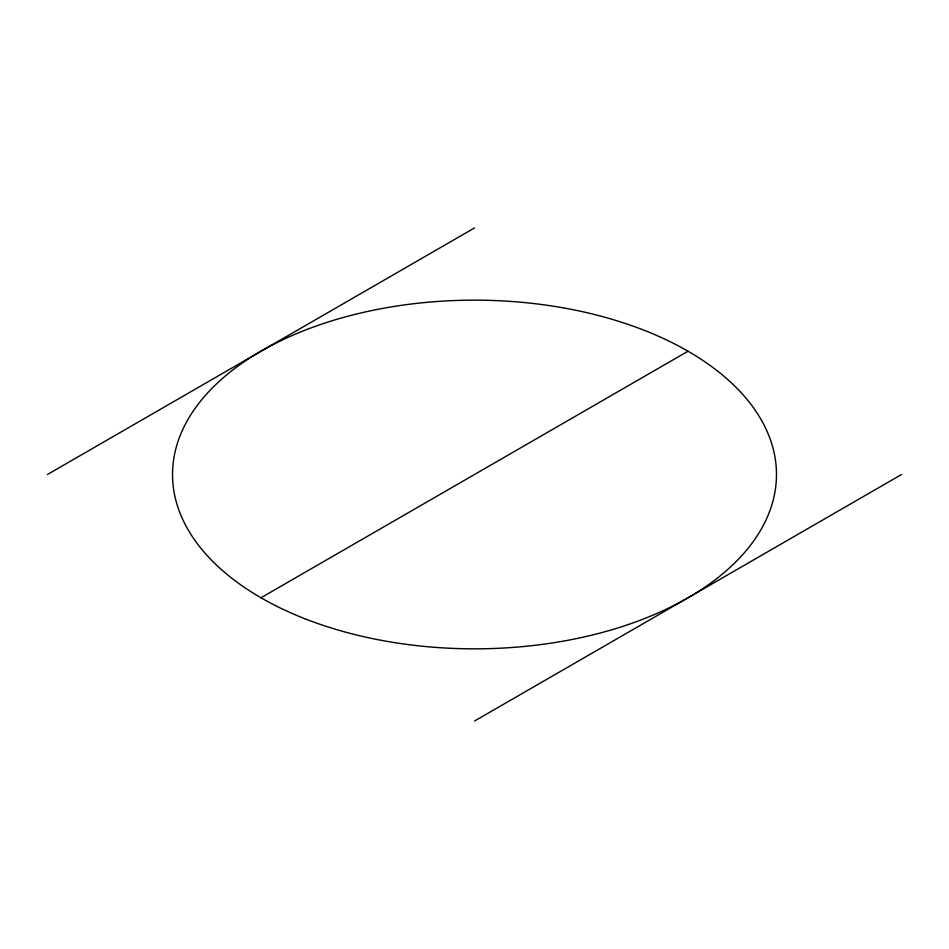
<?xml version="1.0" encoding="UTF-8"?>
<svg xmlns="http://www.w3.org/2000/svg" width="949" height="949" viewBox="0 0 949 949"><rect width="100%" height="100%" fill="white"/><g stroke="black" fill="none" stroke-linecap="round" stroke-linejoin="round"><path stroke-width="1.42" d="M47.45 474.5L474.5 227.95M260.975 597.775L688.025 351.225M474.5 721.05L901.55 474.5M305.246 618.878A301.972 174.343 0 0 0 775.701 486.932A301.972 174.343 0 0 0 342.553 317.678A301.972 174.343 0 0 0 305.246 618.878"/></g></svg>
